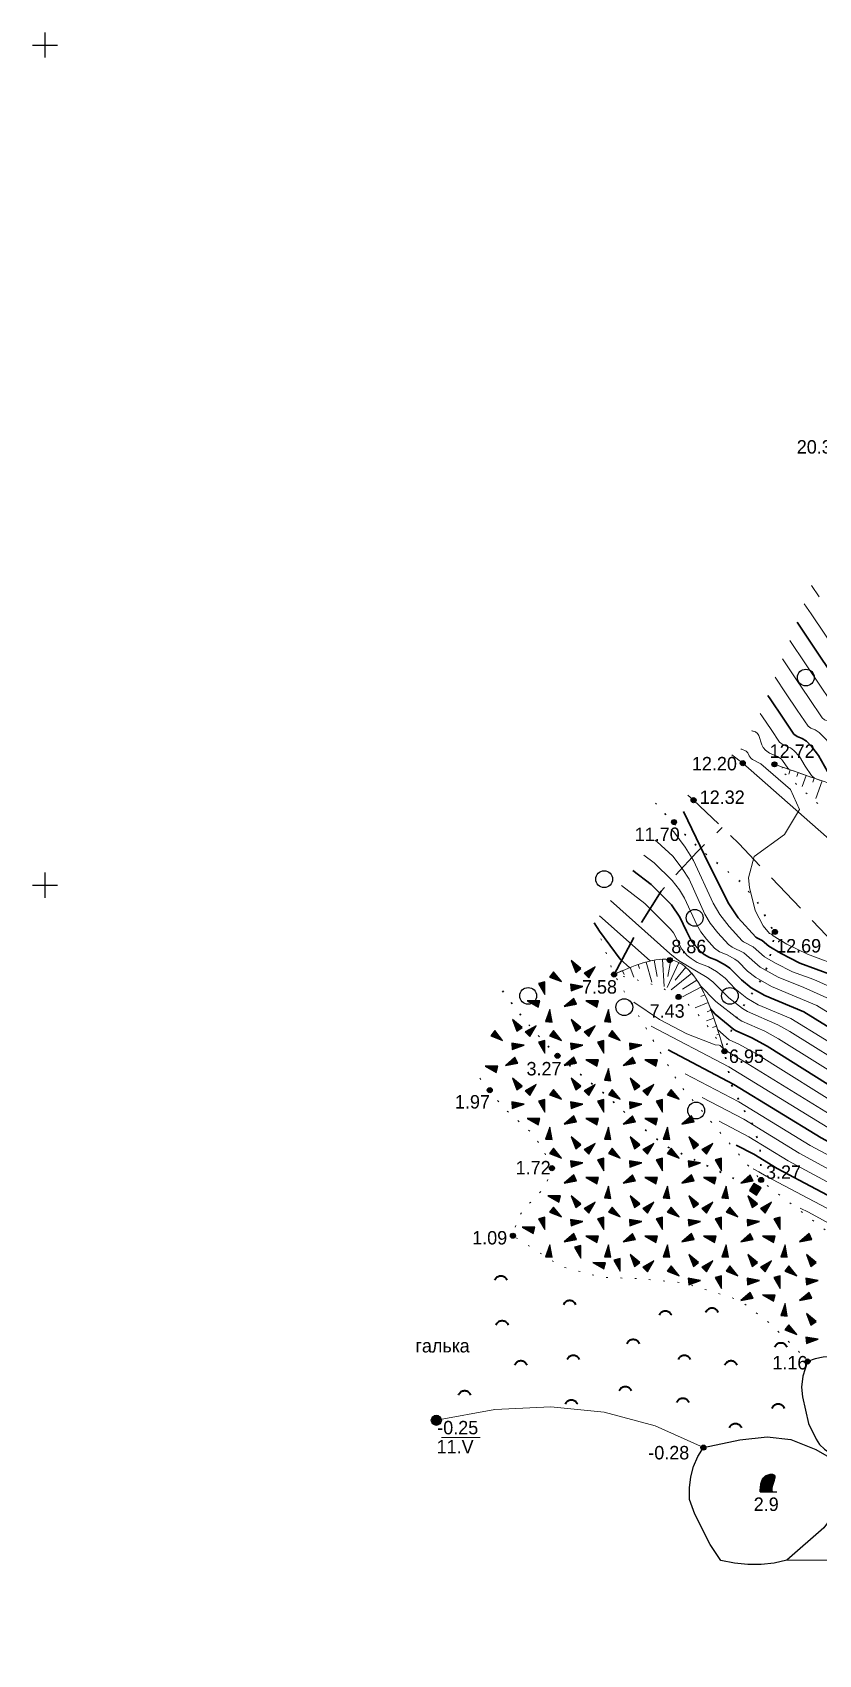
# Model space of a CAD drawing. Header units: feet. Extents: x 4395049 to 4395355, y 4911947 to 4912105.
# Drawn here: x 4395049.2 to 4395096, y 4912004.2 to 4912100.8 of the extents above; entities that cross this region are included whole.
import ezdxf
from ezdxf.enums import TextEntityAlignment as Align

# ---------------------------------------------------------------- set-up
doc = ezdxf.new("R2010")
doc.units = ezdxf.units.FT
doc.header["$MEASUREMENT"] = 0
for name, pattern in [('500_84_2_1', [1, 1, 0]), ('g5_05x2', [3.5, 2.5, -1]), ('g5_366', [0.85, 0.1, -0.75])]:
    doc.linetypes.add(name, pattern=pattern)
doc.layers.get('0').update_dxf_attribs({"color": 10, "linetype": 'CONTINUOUS', "lineweight": 0})
for name, color, linetype in [('02_Сетка', 7, 'CONTINUOUS'), ('10_Границы покрытий и угодий', 7, 'CONTINUOUS'), ('11_Гидрография', 7, 'CONTINUOUS'), ('12_Рельеф', 7, 'CONTINUOUS'), ('13_Растительность', 7, 'CONTINUOUS'), ('14_Ограждения', 7, 'CONTINUOUS'), ('19_Горизонтали', 7, 'CONTINUOUS'), ('61_Отметки высоты поверхности', 7, 'CONTINUOUS'), ('62_Отметки высот уреза воды и дна водоемов', 7, 'CONTINUOUS')]:
    doc.layers.add(name, color=color, linetype=linetype)
doc.styles.add('LIKE11', font='bm431.shx')
doc.styles.add('LIKE17', font='d431.shx')
doc.styles.add('LIKE36', font='pragmai.shx')

# ---------------------------------------------------------------- blocks, each defined once
blk = doc.blocks.new('g5_107_1b')
blk.add_hatch(color=0).paths.add_polyline_path([(-0.25, 0.25), (-0.25, -0.25), (0.25, -0.25), (0.25, 0.25)])
at = {"color": 0}
blk.add_lwpolyline([(-0.25, 0.25), (-0.25, -0.25), (0.25, -0.25), (0.25, 0.25)], close=True, dxfattribs=at)
blk = doc.blocks.new('g5_346')
blk.add_hatch(color=0).paths.add_polyline_path([(-0.375, 0), (-0.369, 0.104), (-0.361, 0.21), (-0.353, 0.299), (-0.341, 0.389), (-0.328, 0.465), (-0.313, 0.536), (-0.295, 0.599), (-0.276, 0.655), (-0.253, 0.71), (-0.224, 0.764), (-0.188, 0.818), (-0.144, 0.87), (-0.104, 0.907), (-0.06, 0.94), (-0.01, 0.971), (0.039, 0.993), (0.092, 1.013), (0.153, 1.029), (0.218, 1.041), (0.265, 1.046), (0.312, 1.046), (0.366, 1.041), (0.408, 1.029), (0.443, 1.011), (0.469, 0.986), (0.478, 0.971), (0.49, 0.941), (0.495, 0.904), (0.496, 0.872), (0.492, 0.833), (0.482, 0.774), (0.466, 0.712), (0.449, 0.654), (0.432, 0.601), (0.417, 0.553), (0.396, 0.489), (0.372, 0.417), (0.356, 0.362), (0.343, 0.318), (0.331, 0.269), (0.321, 0.221), (0.316, 0.188), (0.313, 0.153), (0.312, 0.121), (0.314, 0.093), (0.32, 0.067), (0.328, 0.047), (0.338, 0.029), (0.352, 0.015), (0.368, 0.004), (0.375, 0)])
at = {"color": 0}
for points in [[(-0.375, 0), (-0.369, 0.104), (-0.361, 0.21), (-0.353, 0.299), (-0.341, 0.389), (-0.328, 0.465), (-0.313, 0.536), (-0.295, 0.599), (-0.276, 0.655), (-0.253, 0.71), (-0.224, 0.764), (-0.188, 0.818), (-0.144, 0.87), (-0.104, 0.907), (-0.06, 0.94), (-0.01, 0.971), (0.039, 0.993), (0.092, 1.013), (0.153, 1.029), (0.218, 1.041), (0.265, 1.046), (0.312, 1.046), (0.366, 1.041), (0.408, 1.029), (0.443, 1.011), (0.469, 0.986), (0.478, 0.971), (0.49, 0.941), (0.495, 0.904), (0.496, 0.872), (0.492, 0.833), (0.482, 0.774), (0.466, 0.712), (0.449, 0.654), (0.432, 0.601), (0.417, 0.553), (0.396, 0.489), (0.372, 0.417), (0.356, 0.362), (0.343, 0.318), (0.331, 0.269), (0.321, 0.221), (0.316, 0.188), (0.313, 0.153), (0.312, 0.121), (0.314, 0.093), (0.32, 0.067), (0.328, 0.047), (0.338, 0.029), (0.352, 0.015), (0.368, 0.004), (0.375, 0)], [(-0.375, 0), (0.375, 0)], [(0.375, 0), (0.625, 0)]]:
    blk.add_lwpolyline(points, dxfattribs=at)
blk = doc.blocks.new('g5_368')
at = {"color": 92}
blk.add_circle((0, 0), 0.5, dxfattribs=at)
blk = doc.blocks.new('g5_348a')
blk.add_hatch(color=0).paths.add_polyline_path([(0.75, 0), (0.649, 0.375), (0, 0)])
at = {"color": 0}
blk.add_lwpolyline([(0.75, 0), (0.649, 0.375), (0, 0)], close=True, dxfattribs=at)
blk = doc.blocks.new('g5_330')
blk.add_hatch(color=0).paths.add_polyline_path([(-0.15, 0, 1), (0.15, 0, 1)])
at = {"color": 0}
blk.add_circle((0, 0), 0.15, dxfattribs=at)
blk = doc.blocks.new('g5_213')
h = blk.add_hatch(color=255)
edge = h.paths.add_edge_path()
edge.add_arc((0, 0), 0.263, 0, 360)
at = {"color": 92}
blk.add_circle((0, 0), 0.3, dxfattribs=at)
blk = doc.blocks.new('g5_456')
at = {"color": 32, "lineweight": 40}
blk.add_lwpolyline([(0.375, 0), (0.353, 0.045), (0.325, 0.087), (0.293, 0.125), (0.256, 0.159), (0.215, 0.189), (0.171, 0.212), (0.124, 0.231), (0.075, 0.243), (0.025, 0.249), (-0.025, 0.249), (-0.075, 0.243), (-0.124, 0.231), (-0.171, 0.212), (-0.215, 0.189), (-0.256, 0.159), (-0.293, 0.125), (-0.325, 0.087), (-0.353, 0.045), (-0.375, 0)], dxfattribs=at)
blk = doc.blocks.new('g5_012')
at = {"color": 92}
for points in [[(-1.5, 0), (1.5, 0)], [(0, -1.5), (0, 1.5)]]:
    blk.add_lwpolyline(points, dxfattribs=at)

msp = doc.modelspace()

# ---------------------------------------------------------------- linework, layer by layer
at = {"layer": '10_Границы покрытий и угодий', "color": 7, "linetype": 'Continuous', "lineweight": 20, "flags": 128}
msp.add_lwpolyline([(4395096.985, 4912052.439), (4395091.51, 4912057.261), (4395090.859, 4912057.758)], dxfattribs=at)
at = {"layer": '10_Границы покрытий и угодий', "color": 7, "linetype": 'g5_05x2', "lineweight": 20, "flags": 128}
msp.add_lwpolyline([(4395088.242, 4912055.356), (4395088.585, 4912055.06), (4395091.268, 4912052.483), (4395096.49, 4912047.004), (4395099.21, 4912044.467), (4395102.965, 4912041.785), (4395108.194, 4912038.316), (4395109.18, 4912037.445), (4395110.371, 4912036.091), (4395111.108, 4912035.552), (4395111.767, 4912035.192), (4395111.981, 4912035.123), (4395112.293, 4912035.069), (4395112.753, 4912035.239), (4395113.061, 4912035.403), (4395113.957, 4912036.143), (4395114.874, 4912037.247), (4395115.512, 4912038.41), (4395116.341, 4912039.661), (4395117.15, 4912040.505), (4395117.83, 4912041.027), (4395118.332, 4912041.221), (4395119.047, 4912041.4), (4395119.934, 4912041.592), (4395120.72, 4912041.662), (4395122.917, 4912041.665), (4395124.848, 4912041.248), (4395127.389, 4912040.354), (4395130.264, 4912039.055), (4395138.199, 4912034.251), (4395142.518, 4912031.821), (4395145.811, 4912030.265), (4395149.753, 4912029.07), (4395155.237, 4912027.939), (4395159.778, 4912027.472), (4395165.978, 4912027.27), (4395173.407, 4912027.718), (4395183.469, 4912028.755), (4395197.054, 4912030.354), (4395208.097, 4912031.718), (4395217.938, 4912032.47), (4395226.253, 4912033.696), (4395229.01, 4912033.956), (4395233.674, 4912033.885), (4395236.239, 4912033.617), (4395237.078, 4912033.475), (4395239.042, 4912032.852), (4395241.654, 4912031.826)], dxfattribs=at)
at = {"layer": '10_Границы покрытий и угодий', "color": 7, "linetype": 'g5_05x2', "lineweight": 30, "flags": 128}
msp.add_lwpolyline([(4395083.854, 4912044.684), (4395085.451, 4912047.711), (4395086.655, 4912049.645), (4395088.767, 4912051.973), (4395090.286, 4912053.426)], dxfattribs=at)
at = {"layer": '11_Гидрография', "color": 92, "linetype": 'Continuous', "lineweight": 20, "flags": 128}
for points in [[(4395073.279, 4912018.152), (4395076.757, 4912018.795), (4395080.084, 4912018.954), (4395083.262, 4912018.629), (4395086.289, 4912017.821), (4395089.165, 4912016.529)], [(4395094.139, 4912009.823), (4395098.169, 4912009.83), (4395099.396, 4912009.767), (4395101.117, 4912009.586), (4395107.955, 4912007.664), (4395110.351, 4912006.789), (4395116.843, 4912003.9), (4395120.98, 4912001.182), (4395126.24, 4911996.974), (4395127.572, 4911995.685), (4395129.19, 4911993.809), (4395130.143, 4911992.911), (4395131.634, 4911991.831), (4395133.047, 4911991.529), (4395134.086, 4911991.499), (4395135.001, 4911991.558), (4395136.039, 4911991.525), (4395137.45, 4911991.216), (4395137.659, 4911991.058)]]:
    msp.add_lwpolyline(points, dxfattribs=at)
at = {"layer": '11_Гидрография', "color": 7, "linetype": 'Continuous', "lineweight": 20, "flags": 128}
msp.add_lwpolyline([(4395073.581, 4912017.128), (4395075.879, 4912017.133)], dxfattribs=at)
at = {"layer": '12_Рельеф', "color": 7, "linetype": '500_84_2_1', "lineweight": 20, "ltscale": 0.5, "flags": 128}
for points in [[(4395093.392, 4912057.192), (4395097.326, 4912055.823), (4395099.06, 4912055.244), (4395102.349, 4912054.213), (4395103.787, 4912053.75), (4395104.453, 4912053.515), (4395105.091, 4912053.271), (4395105.7, 4912053.016), (4395106.281, 4912052.749), (4395106.832, 4912052.468), (4395107.356, 4912052.172), (4395107.851, 4912051.861), (4395108.318, 4912051.535), (4395108.759, 4912051.194), (4395109.171, 4912050.837), (4395109.363, 4912050.655), (4395109.545, 4912050.469), (4395109.716, 4912050.28), (4395109.876, 4912050.088), (4395110.024, 4912049.893), (4395110.159, 4912049.695), (4395110.281, 4912049.493), (4395110.39, 4912049.289), (4395110.484, 4912049.082), (4395110.565, 4912048.873), (4395110.631, 4912048.661), (4395110.682, 4912048.447), (4395110.719, 4912048.23), (4395110.772, 4912047.798), (4395110.807, 4912047.596), (4395110.831, 4912047.499), (4395110.86, 4912047.407), (4395110.895, 4912047.318), (4395110.937, 4912047.235), (4395110.987, 4912047.156), (4395111.046, 4912047.082), (4395111.112, 4912047.014), (4395111.183, 4912046.95), (4395111.331, 4912046.839), (4395111.48, 4912046.745), (4395111.632, 4912046.669), (4395111.784, 4912046.607), (4395111.938, 4912046.558), (4395112.093, 4912046.521), (4395112.248, 4912046.494), (4395112.404, 4912046.477), (4395112.72, 4912046.463), (4395113.035, 4912046.471), (4395113.671, 4912046.526), (4395114.295, 4912046.593), (4395114.901, 4912046.636), (4395115.191, 4912046.642), (4395115.475, 4912046.634), (4395115.754, 4912046.614), (4395116.297, 4912046.545), (4395116.808, 4912046.453), (4395118.66, 4912046.046), (4395118.983, 4912045.987), (4395119.275, 4912045.945), (4395119.539, 4912045.919), (4395119.776, 4912045.909), (4395119.989, 4912045.913), (4395120.18, 4912045.931), (4395120.349, 4912045.962), (4395120.501, 4912046.004), (4395120.635, 4912046.055), (4395120.755, 4912046.114), (4395120.86, 4912046.18), (4395120.954, 4912046.251), (4395121.036, 4912046.327), (4395121.109, 4912046.406), (4395121.173, 4912046.488), (4395121.229, 4912046.57), (4395121.327, 4912046.739), (4395121.405, 4912046.901), (4395121.526, 4912047.209), (4395121.607, 4912047.458), (4395121.821, 4912048.255)], [(4395083.889, 4912044.719), (4395084.524, 4912044.986), (4395085.112, 4912045.216), (4395085.648, 4912045.396), (4395085.893, 4912045.465), (4395086.125, 4912045.52), (4395086.345, 4912045.56), (4395086.552, 4912045.586), (4395086.748, 4912045.598), (4395086.932, 4912045.596), (4395087.105, 4912045.58), (4395087.266, 4912045.551), (4395087.417, 4912045.51), (4395087.559, 4912045.459), (4395087.692, 4912045.399), (4395087.817, 4912045.33), (4395087.934, 4912045.256), (4395088.044, 4912045.175), (4395088.148, 4912045.09), (4395088.246, 4912045), (4395088.428, 4912044.81), (4395088.59, 4912044.611), (4395088.736, 4912044.408), (4395088.867, 4912044.203), (4395088.985, 4912044.001), (4395089.195, 4912043.594), (4395089.368, 4912043.211), (4395089.513, 4912042.859), (4395089.752, 4912042.211), (4395090.087, 4912041.181), (4395090.407, 4912040.114)]]:
    msp.add_lwpolyline(points, dxfattribs=at)
at = {"layer": '12_Рельеф', "color": 7, "linetype": 'Continuous', "lineweight": 20, "ltscale": 0.5, "flags": 128}
for points in [[(4395093.392, 4912057.192), (4395093.392, 4912057.192), (4395093.392, 4912057.192), (4395093.864, 4912057.027), (4395093.844, 4912056.97), (4395093.864, 4912057.027), (4395094.336, 4912056.863), (4395094.247, 4912056.606), (4395094.336, 4912056.863), (4395094.809, 4912056.699), (4395094.726, 4912056.463), (4395094.809, 4912056.699), (4395095.281, 4912056.534), (4395095.053, 4912055.878), (4395095.281, 4912056.534), (4395095.753, 4912056.37), (4395095.671, 4912056.134), (4395095.753, 4912056.37), (4395096.225, 4912056.206), (4395095.858, 4912055.151), (4395096.225, 4912056.206)], [(4395083.889, 4912044.719), (4395083.889, 4912044.719), (4395083.889, 4912044.719), (4395084.35, 4912044.912), (4395084.447, 4912044.682), (4395084.35, 4912044.912), (4395084.524, 4912044.986), (4395084.814, 4912045.099), (4395085.035, 4912044.533), (4395084.814, 4912045.099), (4395085.112, 4912045.216), (4395085.282, 4912045.273), (4395085.362, 4912045.036), (4395085.282, 4912045.273), (4395085.648, 4912045.396), (4395085.758, 4912045.427), (4395086.091, 4912044.237), (4395085.758, 4912045.427), (4395085.893, 4912045.465), (4395086.125, 4912045.52), (4395086.244, 4912045.541), (4395086.425, 4912044.558), (4395086.244, 4912045.541), (4395086.345, 4912045.56), (4395086.552, 4912045.586), (4395086.741, 4912045.597), (4395086.84, 4912043.962), (4395086.741, 4912045.597), (4395086.748, 4912045.598), (4395086.932, 4912045.596), (4395087.105, 4912045.58), (4395087.238, 4912045.556), (4395087.049, 4912044.574), (4395087.238, 4912045.556), (4395087.266, 4912045.551), (4395087.417, 4912045.51), (4395087.559, 4912045.459), (4395087.692, 4912045.399), (4395087.708, 4912045.39), (4395087.011, 4912043.901), (4395087.708, 4912045.39), (4395087.817, 4912045.33), (4395087.934, 4912045.256), (4395088.044, 4912045.175), (4395088.121, 4912045.111), (4395087.487, 4912044.339), (4395088.121, 4912045.111), (4395088.148, 4912045.09), (4395088.246, 4912045), (4395088.428, 4912044.81), (4395088.472, 4912044.756), (4395087.257, 4912043.763), (4395088.472, 4912044.756), (4395088.59, 4912044.611), (4395088.736, 4912044.408), (4395088.77, 4912044.355), (4395087.928, 4912043.815), (4395088.77, 4912044.355), (4395088.867, 4912044.203), (4395088.985, 4912044.001), (4395089.024, 4912043.925), (4395087.915, 4912043.352), (4395089.024, 4912043.925), (4395089.195, 4912043.594), (4395089.248, 4912043.477), (4395089.02, 4912043.374), (4395089.248, 4912043.477), (4395089.368, 4912043.211), (4395089.447, 4912043.019), (4395088.674, 4912042.702), (4395089.447, 4912043.019), (4395089.513, 4912042.859), (4395089.626, 4912042.552), (4395089.391, 4912042.466), (4395089.626, 4912042.552), (4395089.752, 4912042.211), (4395089.794, 4912042.081), (4395089.348, 4912041.936), (4395089.794, 4912042.081), (4395089.949, 4912041.606), (4395089.711, 4912041.528), (4395089.949, 4912041.606), (4395090.087, 4912041.181), (4395090.102, 4912041.13), (4395089.975, 4912041.092), (4395090.102, 4912041.13), (4395090.246, 4912040.651), (4395090.246, 4912040.651), (4395090.246, 4912040.651), (4395090.39, 4912040.172), (4395090.39, 4912040.172), (4395090.39, 4912040.172), (4395090.407, 4912040.114)]]:
    msp.add_lwpolyline(points, dxfattribs=at)
at = {"layer": '12_Рельеф', "color": 7, "linetype": 'g5_366', "lineweight": 20, "flags": 128}
for points in [[(4395121.821, 4912048.255), (4395121.627, 4912047.086), (4395121.513, 4912046.543), (4395121.379, 4912046.036), (4395121.302, 4912045.799), (4395121.218, 4912045.573), (4395121.127, 4912045.36), (4395121.026, 4912045.159), (4395120.917, 4912044.972), (4395120.48, 4912044.674), (4395119.35, 4912044.503), (4395118.325, 4912044.511), (4395116.838, 4912044.584), (4395115.088, 4912044.718), (4395112.65, 4912044.995), (4395110.012, 4912045.578), (4395108.683, 4912046.142), (4395107.51, 4912046.683), (4395106.467, 4912047.204), (4395105.532, 4912047.705), (4395104.69, 4912048.188), (4395103.926, 4912048.652), (4395103.229, 4912049.097), (4395101.962, 4912049.964), (4395100.883, 4912050.758), (4395099.95, 4912051.483), (4395098.32, 4912052.821), (4395095.86, 4912054.963), (4395093.392, 4912057.192)], [(4395141.142, 4912004.216), (4395139.123, 4912005.462), (4395131.653, 4912011.727), (4395121.456, 4912018.562), (4395112.301, 4912022.445), (4395099.43, 4912027.194), (4395092.611, 4912032.4), (4395087.751, 4912038.126), (4395083.854, 4912044.684), (4395082.694, 4912047.798)], [(4395090.423, 4912040.176), (4395089.822, 4912041.063), (4395089.552, 4912041.44), (4395089.292, 4912041.784), (4395089.04, 4912042.095), (4395088.796, 4912042.374), (4395088.558, 4912042.623), (4395088.327, 4912042.844), (4395088.102, 4912043.04), (4395087.883, 4912043.211), (4395087.671, 4912043.361), (4395087.465, 4912043.492), (4395087.266, 4912043.606), (4395086.879, 4912043.799), (4395086.528, 4912043.949), (4395086.211, 4912044.067), (4395085.641, 4912044.25), (4395084.757, 4912044.48), (4395083.854, 4912044.684)], [(4395075.866, 4912038.513), (4395076.455, 4912037.701), (4395077.436, 4912036.608), (4395078.922, 4912035.277), (4395079.542, 4912034.461), (4395080.157, 4912033.159), (4395079.758, 4912032.09), (4395079.211, 4912031.426), (4395078.631, 4912030.895), (4395078.134, 4912030.223), (4395077.833, 4912029.138), (4395080.709, 4912027.304), (4395083.082, 4912026.673), (4395085.366, 4912026.574), (4395087.979, 4912026.339), (4395091.336, 4912025.299), (4395093.051, 4912023.973), (4395094.626, 4912022.47), (4395095.361, 4912021.652)]]:
    msp.add_lwpolyline(points, dxfattribs=at)
at = {"layer": '12_Рельеф', "color": 250, "linetype": 'Continuous', "elevation": 1.469}
msp.add_lwpolyline([(4395097.82, 4912021.771), (4395097.294, 4912021.89), (4395096.785, 4912021.938), (4395096.293, 4912021.915), (4395095.819, 4912021.819), (4395095.361, 4912021.652), (4395095.084, 4912020.777), (4395095, 4912020.124), (4395095.061, 4912019.54), (4395095.428, 4912017.953), (4395095.875, 4912017.026), (4395096.076, 4912016.713), (4395096.375, 4912016.426), (4395096.859, 4912016.107), (4395097.486, 4912016.341), (4395098.067, 4912016.667), (4395098.601, 4912017.084), (4395099.087, 4912017.592), (4395099.528, 4912018.192), (4395099.375, 4912018.846), (4395098.198, 4912021.287)], close=True, dxfattribs=at)
at = {"layer": '12_Рельеф', "color": 250, "linetype": 'Continuous'}
msp.add_lwpolyline([(4395088.339, 4912013.437), (4395088.338, 4912014.134), (4395088.42, 4912014.792), (4395088.585, 4912015.41), (4395088.833, 4912015.989), (4395089.165, 4912016.529), (4395091.332, 4912016.989), (4395092.958, 4912017.172), (4395094.362, 4912017.003), (4395095.86, 4912016.41), (4395097.769, 4912015.319), (4395097.412, 4912013.71), (4395096.96, 4912012.609), (4395096.323, 4912011.762), (4395094.139, 4912009.823), (4395093.376, 4912009.655), (4395092.602, 4912009.571), (4395091.816, 4912009.569), (4395091.02, 4912009.65), (4395090.212, 4912009.813), (4395089.575, 4912010.758), (4395088.656, 4912012.573)], close=True, dxfattribs=at)
at = {"layer": '13_Растительность', "color": 92, "linetype": 'g5_366', "lineweight": 30, "flags": 128}
msp.add_lwpolyline([(4395077.215, 4912043.705), (4395078.442, 4912042.084), (4395079.779, 4912040.566), (4395080.488, 4912039.845), (4395083.268, 4912037.595), (4395085.211, 4912035.821), (4395086.976, 4912034.442), (4395091.476, 4912032.312), (4395092.611, 4912032.55), (4395092.543, 4912034.457), (4395092.085, 4912035.761), (4395091.441, 4912036.863), (4395090.818, 4912038.167), (4395090.42, 4912040.072), (4395091.004, 4912041.877), (4395091.714, 4912043.072), (4395092.432, 4912044.07), (4395093.04, 4912045.281), (4395093.422, 4912047.118), (4395092.359, 4912049.026), (4395091.354, 4912050.211), (4395089.01, 4912052.104), (4395087.418, 4912053.658), (4395086.321, 4912054.876)], dxfattribs=at)
at = {"layer": '19_Горизонтали', "color": 32, "linetype": 'Continuous', "lineweight": 20, "flags": 128}
for points, elevation in [([(4395096.056, 4912067.164), (4395095.602, 4912067.839)], 17), ([(4395106.443, 4912056.126), (4395105.632, 4912056.029), (4395104.853, 4912056.04), (4395104.105, 4912056.157), (4395103.388, 4912056.381), (4395103.042, 4912056.533), (4395102.283, 4912057.043), (4395101.736, 4912057.531), (4395101.346, 4912058.006), (4395100.186, 4912060.014), (4395099.709, 4912060.598), (4395099.043, 4912061.238), (4395098.769, 4912061.392), (4395097.982, 4912062.563), (4395097.188, 4912063.744), (4395096.386, 4912064.937), (4395095.577, 4912066.14), (4395095.169, 4912066.747)], 16.5), ([(4395101.713, 4912054.412), (4395101.286, 4912054.826), (4395100.686, 4912055.594), (4395099.913, 4912056.823), (4395099.1, 4912058.338), (4395098.729, 4912058.873), (4395098.228, 4912059.473), (4395097.547, 4912060.167), (4395097.142, 4912060.381), (4395097.08, 4912060.431), (4395096.167, 4912061.788), (4395095.242, 4912063.165), (4395094.303, 4912064.561)], 15.5), ([(4395100.263, 4912054.867), (4395099.866, 4912055.251), (4395099.011, 4912056.419), (4395098.073, 4912058.131), (4395097.769, 4912058.571), (4395097.357, 4912059.063), (4395096.799, 4912059.631), (4395096.598, 4912059.761), (4395096.376, 4912059.848), (4395096.235, 4912059.95), (4395095.458, 4912061.106), (4395094.67, 4912062.279), (4395093.87, 4912063.468)], 15), ([(4395098.804, 4912055.329), (4395098.445, 4912055.677), (4395097.778, 4912056.589), (4395097.046, 4912057.925), (4395096.487, 4912058.652), (4395096.052, 4912059.096), (4395095.816, 4912059.247), (4395095.556, 4912059.35), (4395095.391, 4912059.47), (4395094.749, 4912060.424), (4395094.098, 4912061.393), (4395093.438, 4912062.375)], 14.5), ([(4395095.775, 4912056.362), (4395095.604, 4912056.529), (4395095.219, 4912057.088), (4395094.887, 4912057.663), (4395094.556, 4912058.025), (4395094.341, 4912058.178), (4395093.915, 4912058.354), (4395093.702, 4912058.508), (4395093.198, 4912059.258), (4395092.684, 4912060.022), (4395092.554, 4912060.215)], 13.5), ([(4395094.245, 4912056.895), (4395094.183, 4912056.954), (4395093.877, 4912057.42), (4395093.808, 4912057.49), (4395093.569, 4912057.66), (4395093.095, 4912057.855), (4395092.857, 4912058.027), (4395092.72, 4912058.19), (4395092.634, 4912058.35), (4395092.467, 4912058.916), (4395092.389, 4912059.026), (4395092.263, 4912059.118), (4395092.075, 4912059.191), (4395092.049, 4912059.169)], 13), ([(4395091.404, 4912058.104), (4395091.444, 4912058.098), (4395091.721, 4912057.981), (4395091.816, 4912057.878), (4395091.898, 4912057.702), (4395092.012, 4912057.547), (4395092.089, 4912057.485), (4395092.589, 4912057.221), (4395094.342, 4912055.688), (4395094.891, 4912054.495), (4395093.991, 4912053.022), (4395092.183, 4912051.703), (4395091.858, 4912050.44), (4395091.906, 4912049.867), (4395092.251, 4912048.493), (4395092.718, 4912047.582), (4395093.105, 4912047.133), (4395093.211, 4912047.076), (4395093.321, 4912046.979), (4395094.123, 4912046.499), (4395095.358, 4912045.886), (4395097.48, 4912045.093)], 12.5), ([(4395097.464, 4912043.603), (4395095.728, 4912044.385), (4395094.469, 4912044.847), (4395093.456, 4912045.349), (4395092.799, 4912045.743), (4395092.122, 4912046.34), (4395091.557, 4912046.626), (4395091.471, 4912046.696), (4395090.698, 4912047.533), (4395090.145, 4912048.263), (4395089.751, 4912048.92), (4395088.58, 4912051.476), (4395088.089, 4912052.263), (4395087.4, 4912053.176), (4395087.244, 4912053.314)], 11.5), ([(4395096.69, 4912043.22), (4395095.145, 4912043.916), (4395093.609, 4912044.517), (4395092.538, 4912045.125), (4395091.578, 4912045.973), (4395090.88, 4912046.307), (4395090.654, 4912046.478), (4395090.028, 4912047.156), (4395089.579, 4912047.747), (4395089.26, 4912048.28), (4395088.311, 4912050.352), (4395087.913, 4912050.99), (4395087.355, 4912051.729), (4395086.416, 4912052.587), (4395086.284, 4912052.68)], 11), ([(4395098.647, 4912041.158), (4395095.917, 4912042.837), (4395093.216, 4912043.974), (4395092.277, 4912044.507), (4395091.798, 4912044.89), (4395091.231, 4912045.455), (4395091.034, 4912045.605), (4395090.587, 4912045.845), (4395090.129, 4912046.039), (4395089.837, 4912046.259), (4395089.357, 4912046.779), (4395089.014, 4912047.232), (4395088.769, 4912047.64), (4395088.042, 4912049.227), (4395087.737, 4912049.716), (4395087.309, 4912050.283), (4395086.23, 4912051.326), (4395085.623, 4912051.781)], 10.5), ([(4395098.383, 4912039.604), (4395094.371, 4912042.071), (4395092.43, 4912042.888), (4395091.754, 4912043.271), (4395091.058, 4912043.829), (4395090.453, 4912044.461), (4395089.945, 4912044.87), (4395089.48, 4912045.14), (4395088.803, 4912045.407), (4395088.432, 4912045.635), (4395088.203, 4912045.822), (4395087.883, 4912046.201), (4395087.386, 4912047.169), (4395087.219, 4912047.389), (4395085.683, 4912048.915), (4395084.3, 4912049.982)], 9.5), ([(4395098.251, 4912038.827), (4395094.312, 4912041.292), (4395093.598, 4912041.688), (4395091.79, 4912042.476), (4395091.493, 4912042.653), (4395090.686, 4912043.295), (4395089.73, 4912044.245), (4395089.401, 4912044.502), (4395087.679, 4912045.516), (4395087.174, 4912045.943), (4395083.639, 4912049.083)], 9), ([(4395086.007, 4912045.492), (4395082.977, 4912048.183)], 8.5), ([(4395098.119, 4912038.05), (4395093.638, 4912040.855), (4395092.825, 4912041.305), (4395091.457, 4912041.901), (4395091.232, 4912042.036), (4395089.91, 4912043.074), (4395088.96, 4912044.043)], 8.5), ([(4395117.317, 4912026.722), (4395116.762, 4912027.008), (4395116.465, 4912027.091), (4395116.029, 4912027.065), (4395114.579, 4912027.275), (4395112.896, 4912027.724), (4395106.601, 4912029.482), (4395106.027, 4912029.602), (4395105.932, 4912029.641), (4395105.533, 4912029.94), (4395101.269, 4912033.054), (4395098.405, 4912035.298), (4395097.875, 4912035.656), (4395097.476, 4912035.871), (4395091.801, 4912039.36), (4395090.506, 4912040.156), (4395090.449, 4912040.182), (4395090.171, 4912040.449), (4395090.112, 4912040.48), (4395089.858, 4912040.506), (4395088.172, 4912041.158), (4395086.565, 4912041.999), (4395085.038, 4912043.028)], 7), ([(4395116.594, 4912026.317), (4395116.037, 4912026.441), (4395112.826, 4912027.116), (4395107.648, 4912028.474), (4395105.764, 4912029.089), (4395105.084, 4912029.363), (4395103.087, 4912030.67), (4395099.997, 4912033.343), (4395098.061, 4912034.746), (4395096.822, 4912035.414), (4395090.684, 4912039.188), (4395086.05, 4912041.613)], 6.5), ([(4395097.855, 4912036.496), (4395092.288, 4912039.98), (4395091.279, 4912040.539), (4395090.71, 4912040.8), (4395090.009, 4912041.419)], 7.5), ([(4395088.074, 4912038.782), (4395091.276, 4912037.107), (4395095.516, 4912034.5), (4395098.011, 4912033.187), (4395098.432, 4912032.926), (4395099.889, 4912031.871), (4395102.213, 4912029.861), (4395103.714, 4912028.878), (4395105.394, 4912028.057), (4395107.5, 4912027.351), (4395112.687, 4912025.902), (4395115.045, 4912025.406), (4395117.496, 4912024.861)], 5.5), ([(4395118.006, 4912024.12), (4395114.549, 4912024.889), (4395112.617, 4912025.295), (4395108.368, 4912026.482), (4395105.398, 4912027.477), (4395103.787, 4912028.227), (4395103.029, 4912028.636), (4395101.775, 4912029.456), (4395099.302, 4912031.544), (4395098.618, 4912032.016), (4395094.863, 4912034.043), (4395091.572, 4912036.066), (4395089.087, 4912037.366)], 5), ([(4395118.609, 4912023.359), (4395114.053, 4912024.372), (4395112.547, 4912024.688), (4395109.236, 4912025.613), (4395105.402, 4912026.897), (4395103.323, 4912027.866), (4395102.345, 4912028.393), (4395101.338, 4912029.052), (4395099.353, 4912030.727), (4395098.804, 4912031.107), (4395094.21, 4912033.586), (4395091.867, 4912035.026), (4395090.099, 4912035.951)], 4.5), ([(4395092.124, 4912033.12), (4395092.459, 4912032.945), (4395092.903, 4912032.672), (4395098.27, 4912029.848), (4395099.176, 4912029.287), (4395100.688, 4912028.087), (4395100.975, 4912027.908), (4395104.534, 4912026.1), (4395110.972, 4912023.875), (4395112.408, 4912023.474), (4395113.06, 4912023.337), (4395115.437, 4912022.928), (4395116.783, 4912022.509), (4395118.644, 4912021.661), (4395120.641, 4912020.283), (4395121.348, 4912019.6), (4395121.489, 4912019.5), (4395122.005, 4912019.284), (4395122.579, 4912019.192), (4395123.582, 4912019.188), (4395124.15, 4912019.071), (4395124.888, 4912018.706), (4395125.082, 4912018.563)], 3.5), ([(4395118.085, 4912020.092), (4395116.277, 4912021.323), (4395114.354, 4912022.32), (4395113.855, 4912022.533), (4395112.564, 4912022.82), (4395112.338, 4912022.867), (4395111.84, 4912023.006), (4395105.414, 4912025.158), (4395103.27, 4912026.101), (4395100.29, 4912027.666), (4395099.362, 4912028.377), (4395095.427, 4912030.54), (4395094.915, 4912030.777)], 3)]:
    msp.add_lwpolyline(points, dxfattribs=dict(at, elevation=elevation))
at = {"layer": '19_Горизонтали', "color": 32, "linetype": 'Continuous', "lineweight": 30, "flags": 128}
for points, elevation in [([(4395096.877, 4912062.47), (4395095.814, 4912064.051), (4395094.736, 4912065.654)], 16), ([(4395097.307, 4912055.829), (4395097.025, 4912056.103), (4395096.545, 4912056.758), (4395096.019, 4912057.719), (4395095.617, 4912058.241), (4395095.304, 4912058.561), (4395095.034, 4912058.734), (4395094.736, 4912058.852), (4395094.546, 4912058.989), (4395093.869, 4912059.996), (4395093.179, 4912061.022), (4395093.005, 4912061.282)], 14), ([(4395096.845, 4912044.645), (4395094.914, 4912045.367), (4395093.789, 4912045.924), (4395093.06, 4912046.361), (4395092.667, 4912046.708), (4395092.338, 4912046.874), (4395092.288, 4912046.915), (4395091.242, 4912048.06), (4395090.636, 4912048.957), (4395089.226, 4912051.788), (4395087.977, 4912054.382)], 12), ([(4395098.515, 4912040.381), (4395095.144, 4912042.454), (4395092.823, 4912043.431), (4395092.015, 4912043.889), (4395091.428, 4912044.36), (4395090.732, 4912045.053), (4395090.489, 4912045.238), (4395089.941, 4912045.532), (4395089.526, 4912045.691), (4395089.213, 4912045.883), (4395089.02, 4912046.041), (4395088.687, 4912046.402), (4395088.448, 4912046.717), (4395088.152, 4912047.266), (4395087.773, 4912048.103), (4395087.264, 4912048.836), (4395086.053, 4912050.04), (4395084.962, 4912050.881)], 10), ([(4395084.787, 4912045.089), (4395084.213, 4912045.599), (4395082.977, 4912047.256), (4395082.671, 4912047.766)], 8), ([(4395097.987, 4912037.273), (4395092.963, 4912040.418), (4395092.052, 4912040.922), (4395091.124, 4912041.327), (4395090.971, 4912041.418), (4395089.877, 4912042.33), (4395089.596, 4912042.633)], 8), ([(4395117.03, 4912025.593), (4395115.541, 4912025.924), (4395112.757, 4912026.509), (4395107.535, 4912027.922), (4395106.632, 4912028.22), (4395105.194, 4912028.717), (4395104.399, 4912029.121), (4395102.65, 4912030.265), (4395099.943, 4912032.607), (4395098.246, 4912033.836), (4395096.169, 4912034.957), (4395090.98, 4912038.147), (4395087.062, 4912040.197)], 6), ([(4395091.111, 4912034.536), (4395092.163, 4912033.985), (4395093.556, 4912033.129), (4395098.206, 4912030.683), (4395098.99, 4912030.197), (4395099.985, 4912029.445), (4395100.901, 4912028.647), (4395101.66, 4912028.151), (4395104.666, 4912026.623), (4395110.104, 4912024.744), (4395112.477, 4912024.081), (4395113.557, 4912023.854), (4395119.406, 4912022.554)], 4)]:
    msp.add_lwpolyline(points, dxfattribs=dict(at, elevation=elevation))

# ---------------------------------------------------------------- block references
at = {"layer": '02_Сетка', "linetype": 'Continuous', "lineweight": 20, "xscale": 0.5, "yscale": 0.5, "zscale": 0.5}
for p in [(4395050, 4912100), (4395050, 4912050)]:
    msp.add_blockref('g5_012', p, dxfattribs=at)
at = {"layer": '12_Рельеф', "color": 7, "linetype": 'Continuous', "lineweight": 20}
for p, rotation in [((4395081.305, 4912045.515), 290.56), ((4395082.72, 4912045.135), 209.7399999999999), ((4395079.74, 4912043.5), 90), ((4395080.72, 4912044.26), 128.91), ((4395078.68, 4912043.11), 329.91), ((4395080.885, 4912042.775), 10.62), ((4395082, 4912043.975), 170.11), ((4395082.18, 4912043.11), 329.91), ((4395080.03, 4912042.595), 249.9999999999999), ((4395083.53, 4912042.595), 249.9999999999999), ((4395077.22, 4912040.76), 128.91), ((4395077.805, 4912042.015), 290.56), ((4395079.22, 4912041.635), 209.7399999999999), ((4395080.72, 4912040.76), 128.91), ((4395081.305, 4912042.015), 290.56), ((4395082.72, 4912041.635), 209.7399999999999), ((4395084.22, 4912040.76), 128.91), ((4395078.5, 4912040.475), 170.11), ((4395079.74, 4912040), 90), ((4395082, 4912040.475), 170.11), ((4395083.24, 4912040), 90), ((4395085.5, 4912040.475), 170.11), ((4395076.187, 4912039.231), 329.91), ((4395077.385, 4912039.275), 10.62), ((4395080.885, 4912039.275), 10.62), ((4395082.18, 4912039.61), 329.91), ((4395084.385, 4912039.275), 10.62), ((4395085.68, 4912039.61), 329.91), ((4395077.805, 4912038.515), 290.56), ((4395081.305, 4912038.515), 290.56), ((4395083.53, 4912039.095), 249.9999999999999), ((4395084.805, 4912038.515), 290.56), ((4395079.22, 4912038.135), 209.7399999999999), ((4395080.72, 4912037.26), 128.91), ((4395082.72, 4912038.135), 209.7399999999999), ((4395084.22, 4912037.26), 128.91), ((4395086.22, 4912038.135), 209.7399999999999), ((4395087.72, 4912037.26), 128.91), ((4395078.5, 4912036.975), 170.11), ((4395078.68, 4912036.11), 329.91), ((4395079.74, 4912036.5), 90), ((4395082, 4912036.975), 170.11), ((4395082.18, 4912036.11), 329.91), ((4395083.24, 4912036.5), 90), ((4395085.5, 4912036.975), 170.11), ((4395085.68, 4912036.11), 329.91), ((4395086.74, 4912036.5), 90), ((4395080.03, 4912035.595), 249.9999999999999), ((4395080.885, 4912035.775), 10.62), ((4395083.53, 4912035.595), 249.9999999999999), ((4395084.385, 4912035.775), 10.62), ((4395087.03, 4912035.595), 249.9999999999999), ((4395087.885, 4912035.775), 10.62), ((4395081.305, 4912035.015), 290.56), ((4395082.72, 4912034.635), 209.7399999999999), ((4395084.805, 4912035.015), 290.56), ((4395086.22, 4912034.635), 209.7399999999999), ((4395088.305, 4912035.015), 290.56), ((4395089.72, 4912034.635), 209.7399999999999), ((4395080.72, 4912033.76), 128.91), ((4395082, 4912033.475), 170.11), ((4395083.24, 4912033), 90), ((4395084.22, 4912033.76), 128.91), ((4395085.5, 4912033.475), 170.11), ((4395086.74, 4912033), 90), ((4395087.72, 4912033.76), 128.91), ((4395089, 4912033.475), 170.11), ((4395090.24, 4912033), 90), ((4395080.885, 4912032.275), 10.62), ((4395082.18, 4912032.61), 329.91), ((4395084.385, 4912032.275), 10.62), ((4395085.68, 4912032.61), 329.91), ((4395087.885, 4912032.275), 10.62), ((4395089.18, 4912032.61), 329.91), ((4395091.385, 4912032.275), 10.62), ((4395079.912, 4912031.508), 329.91), ((4395081.305, 4912031.515), 290.56), ((4395083.53, 4912032.095), 249.9999999999999), ((4395084.805, 4912031.515), 290.56), ((4395087.03, 4912032.095), 249.9999999999999), ((4395088.305, 4912031.515), 290.56), ((4395090.53, 4912032.095), 249.9999999999999), ((4395091.805, 4912031.515), 290.56), ((4395080.72, 4912030.26), 128.91), ((4395082.72, 4912031.135), 209.7399999999999), ((4395084.22, 4912030.26), 128.91), ((4395086.22, 4912031.135), 209.7399999999999), ((4395087.72, 4912030.26), 128.91), ((4395089.72, 4912031.135), 209.7399999999999), ((4395091.22, 4912030.26), 128.91), ((4395093.22, 4912031.135), 209.7399999999999), ((4395078.381, 4912029.653), 329.91), ((4395079.74, 4912029.5), 90), ((4395082, 4912029.975), 170.11), ((4395083.24, 4912029.5), 90), ((4395085.5, 4912029.975), 170.11), ((4395086.74, 4912029.5), 90), ((4395089, 4912029.975), 170.11), ((4395090.24, 4912029.5), 90), ((4395092.5, 4912029.975), 170.11), ((4395093.74, 4912029.5), 90), ((4395080.885, 4912028.775), 10.62), ((4395082.18, 4912029.11), 329.91), ((4395084.385, 4912028.775), 10.62), ((4395085.68, 4912029.11), 329.91), ((4395087.885, 4912028.775), 10.62), ((4395089.18, 4912029.11), 329.91), ((4395091.385, 4912028.775), 10.62), ((4395092.68, 4912029.11), 329.91), ((4395094.885, 4912028.775), 10.62), ((4395080.03, 4912028.595), 249.9999999999999), ((4395081.879, 4912027.8), 90), ((4395082.587, 4912027.534), 329.91), ((4395083.53, 4912028.595), 249.9999999999999), ((4395084.214, 4912027.027), 90), ((4395084.805, 4912028.015), 290.56), ((4395087.03, 4912028.595), 249.9999999999999), ((4395088.305, 4912028.015), 290.56), ((4395090.53, 4912028.595), 249.9999999999999), ((4395091.805, 4912028.015), 290.56), ((4395094.03, 4912028.595), 249.9999999999999), ((4395095.305, 4912028.015), 290.56), ((4395086.22, 4912027.635), 209.7399999999999), ((4395087.72, 4912026.76), 128.91), ((4395089.72, 4912027.635), 209.7399999999999), ((4395090.24, 4912026), 90), ((4395091.22, 4912026.76), 128.91), ((4395093.22, 4912027.635), 209.7399999999999), ((4395093.74, 4912026), 90), ((4395094.72, 4912026.76), 128.91), ((4395089, 4912026.475), 170.11), ((4395091.385, 4912025.275), 10.62), ((4395092.5, 4912026.475), 170.11), ((4395092.68, 4912025.61), 329.91), ((4395094.885, 4912025.275), 10.62), ((4395096, 4912026.475), 170.11), ((4395094.03, 4912025.095), 249.9999999999999), ((4395094.72, 4912023.26), 128.91), ((4395095.305, 4912024.515), 290.56), ((4395096, 4912022.975), 170.11)]:
    msp.add_blockref('g5_348a', p, dxfattribs=dict(at, rotation=rotation))
at = {"layer": '12_Рельеф', "color": 32, "linetype": 'Continuous', "lineweight": 20}
for p in [(4395077.121, 4912026.488), (4395081.21, 4912025.028), (4395089.676, 4912024.575), (4395077.196, 4912023.817), (4395086.905, 4912024.403), (4395084.99, 4912022.708), (4395081.426, 4912021.766), (4395088.032, 4912021.767), (4395093.775, 4912022.503), (4395078.305, 4912021.433), (4395090.805, 4912021.433), (4395084.52, 4912019.903), (4395074.96, 4912019.648), (4395081.313, 4912019.103), (4395087.945, 4912019.208), (4395093.62, 4912018.863), (4395091.072, 4912017.695)]:
    msp.add_blockref('g5_456', p, dxfattribs=at)
at = {"layer": '12_Рельеф', "color": 7, "linetype": 'Continuous', "lineweight": 20}
msp.add_blockref('g5_346', (4395092.919, 4912013.903, 20.546), dxfattribs=at)
at = {"layer": '13_Растительность', "color": 7, "linetype": 'Continuous', "lineweight": 20}
for p in [(4395095.265, 4912062.355), (4395083.265, 4912050.355), (4395088.65, 4912048.055), (4395078.745, 4912043.41), (4395084.46, 4912042.741), (4395090.745, 4912043.41), (4395088.74, 4912036.589)]:
    msp.add_blockref('g5_368', p, dxfattribs=at)
at = {"layer": '14_Ограждения', "color": 7, "linetype": 'Continuous', "lineweight": 20, "rotation": 328.4005530334336}
msp.add_blockref('g5_107_1b', (4395092.252, 4912031.903, 3.176), dxfattribs=at)
at = {"layer": '61_Отметки высоты поверхности', "color": 7, "linetype": 'Continuous', "lineweight": 20}
for p in [(4395091.51, 4912057.261, 12.203), (4395093.392, 4912057.192, 12.722), (4395088.585, 4912055.06, 12.325), (4395087.418, 4912053.758, 11.701), (4395093.422, 4912047.218, 12.694), (4395087.161, 4912045.544, 8.862), (4395083.854, 4912044.684, 7.585), (4395087.691, 4912043.348, 7.429), (4395090.421, 4912040.114, 6.945), (4395080.488, 4912039.845, 3.271), (4395076.455, 4912037.801, 1.972), (4395080.157, 4912033.159, 1.72), (4395092.597, 4912032.458, 3.266), (4395077.833, 4912029.138, 1.087), (4395095.361, 4912021.652, 1.163), (4395089.165, 4912016.529, -0.279)]:
    msp.add_blockref('g5_330', p, dxfattribs=at)
at = {"layer": '62_Отметки высот уреза воды и дна водоемов', "color": 92, "linetype": 'Continuous', "lineweight": 20}
msp.add_blockref('g5_213', (4395073.279, 4912018.152, -0.249), dxfattribs=at)

# ---------------------------------------------------------------- texts
at = {"layer": '11_Гидрография', "color": 7, "linetype": 'Continuous', "lineweight": 5, "style": 'LIKE36'}
for s, p in [('-0.25', (4395073.332, 4912017.317)), ('11.V', (4395073.297, 4912016.183))]:
    msp.add_text(s, height=0.8, dxfattribs=at).set_placement(p)
at = {"layer": '12_Рельеф', "color": 7, "linetype": 'Continuous', "lineweight": 5, "style": 'LIKE11'}
msp.add_text('галька', height=0.8, dxfattribs=at).set_placement((4395072.03, 4912022.191, 4))
at = {"layer": '12_Рельеф', "lineweight": 5, "style": 'LIKE11'}
msp.add_text('2.9', height=0.8, dxfattribs=at).set_placement((4395092.161, 4912013.157, 20.546), align=Align.MIDDLE_LEFT)
at = {"layer": '61_Отметки высоты поверхности', "color": 7, "lineweight": 5, "style": 'LIKE17'}
for s, p in [('20.36', (4395094.722, 4912076.085, 20.356)), ('12.20', (4395088.484, 4912057.233, 12.203)), ('12.72', (4395093.111, 4912057.977, 12.722)), ('12.32', (4395088.949, 4912055.234, 12.325)), ('11.70', (4395085.081, 4912053.031, 11.701)), ('8.86', (4395087.259, 4912046.353, 8.862)), ('12.69', (4395093.493, 4912046.393, 12.694)), ('7.58', (4395081.943, 4912043.947, 7.585)), ('7.43', (4395085.97, 4912042.512, 7.429)), ('3.27', (4395078.644, 4912039.078, 3.271)), ('6.95', (4395090.688, 4912039.82, 6.945)), ('1.97', (4395074.386, 4912037.108, 1.972)), ('1.72', (4395077.999, 4912033.187, 1.72)), ('3.27', (4395092.891, 4912032.924, 3.266)), ('1.09', (4395075.411, 4912029.015, 1.087)), ('1.16', (4395093.273, 4912021.581, 1.163)), ('-0.28', (4395085.888, 4912016.225, -0.279))]:
    msp.add_text(s, height=0.8, dxfattribs=at).set_placement(p, align=Align.MIDDLE_LEFT)

doc.saveas('drawing.dxf')
